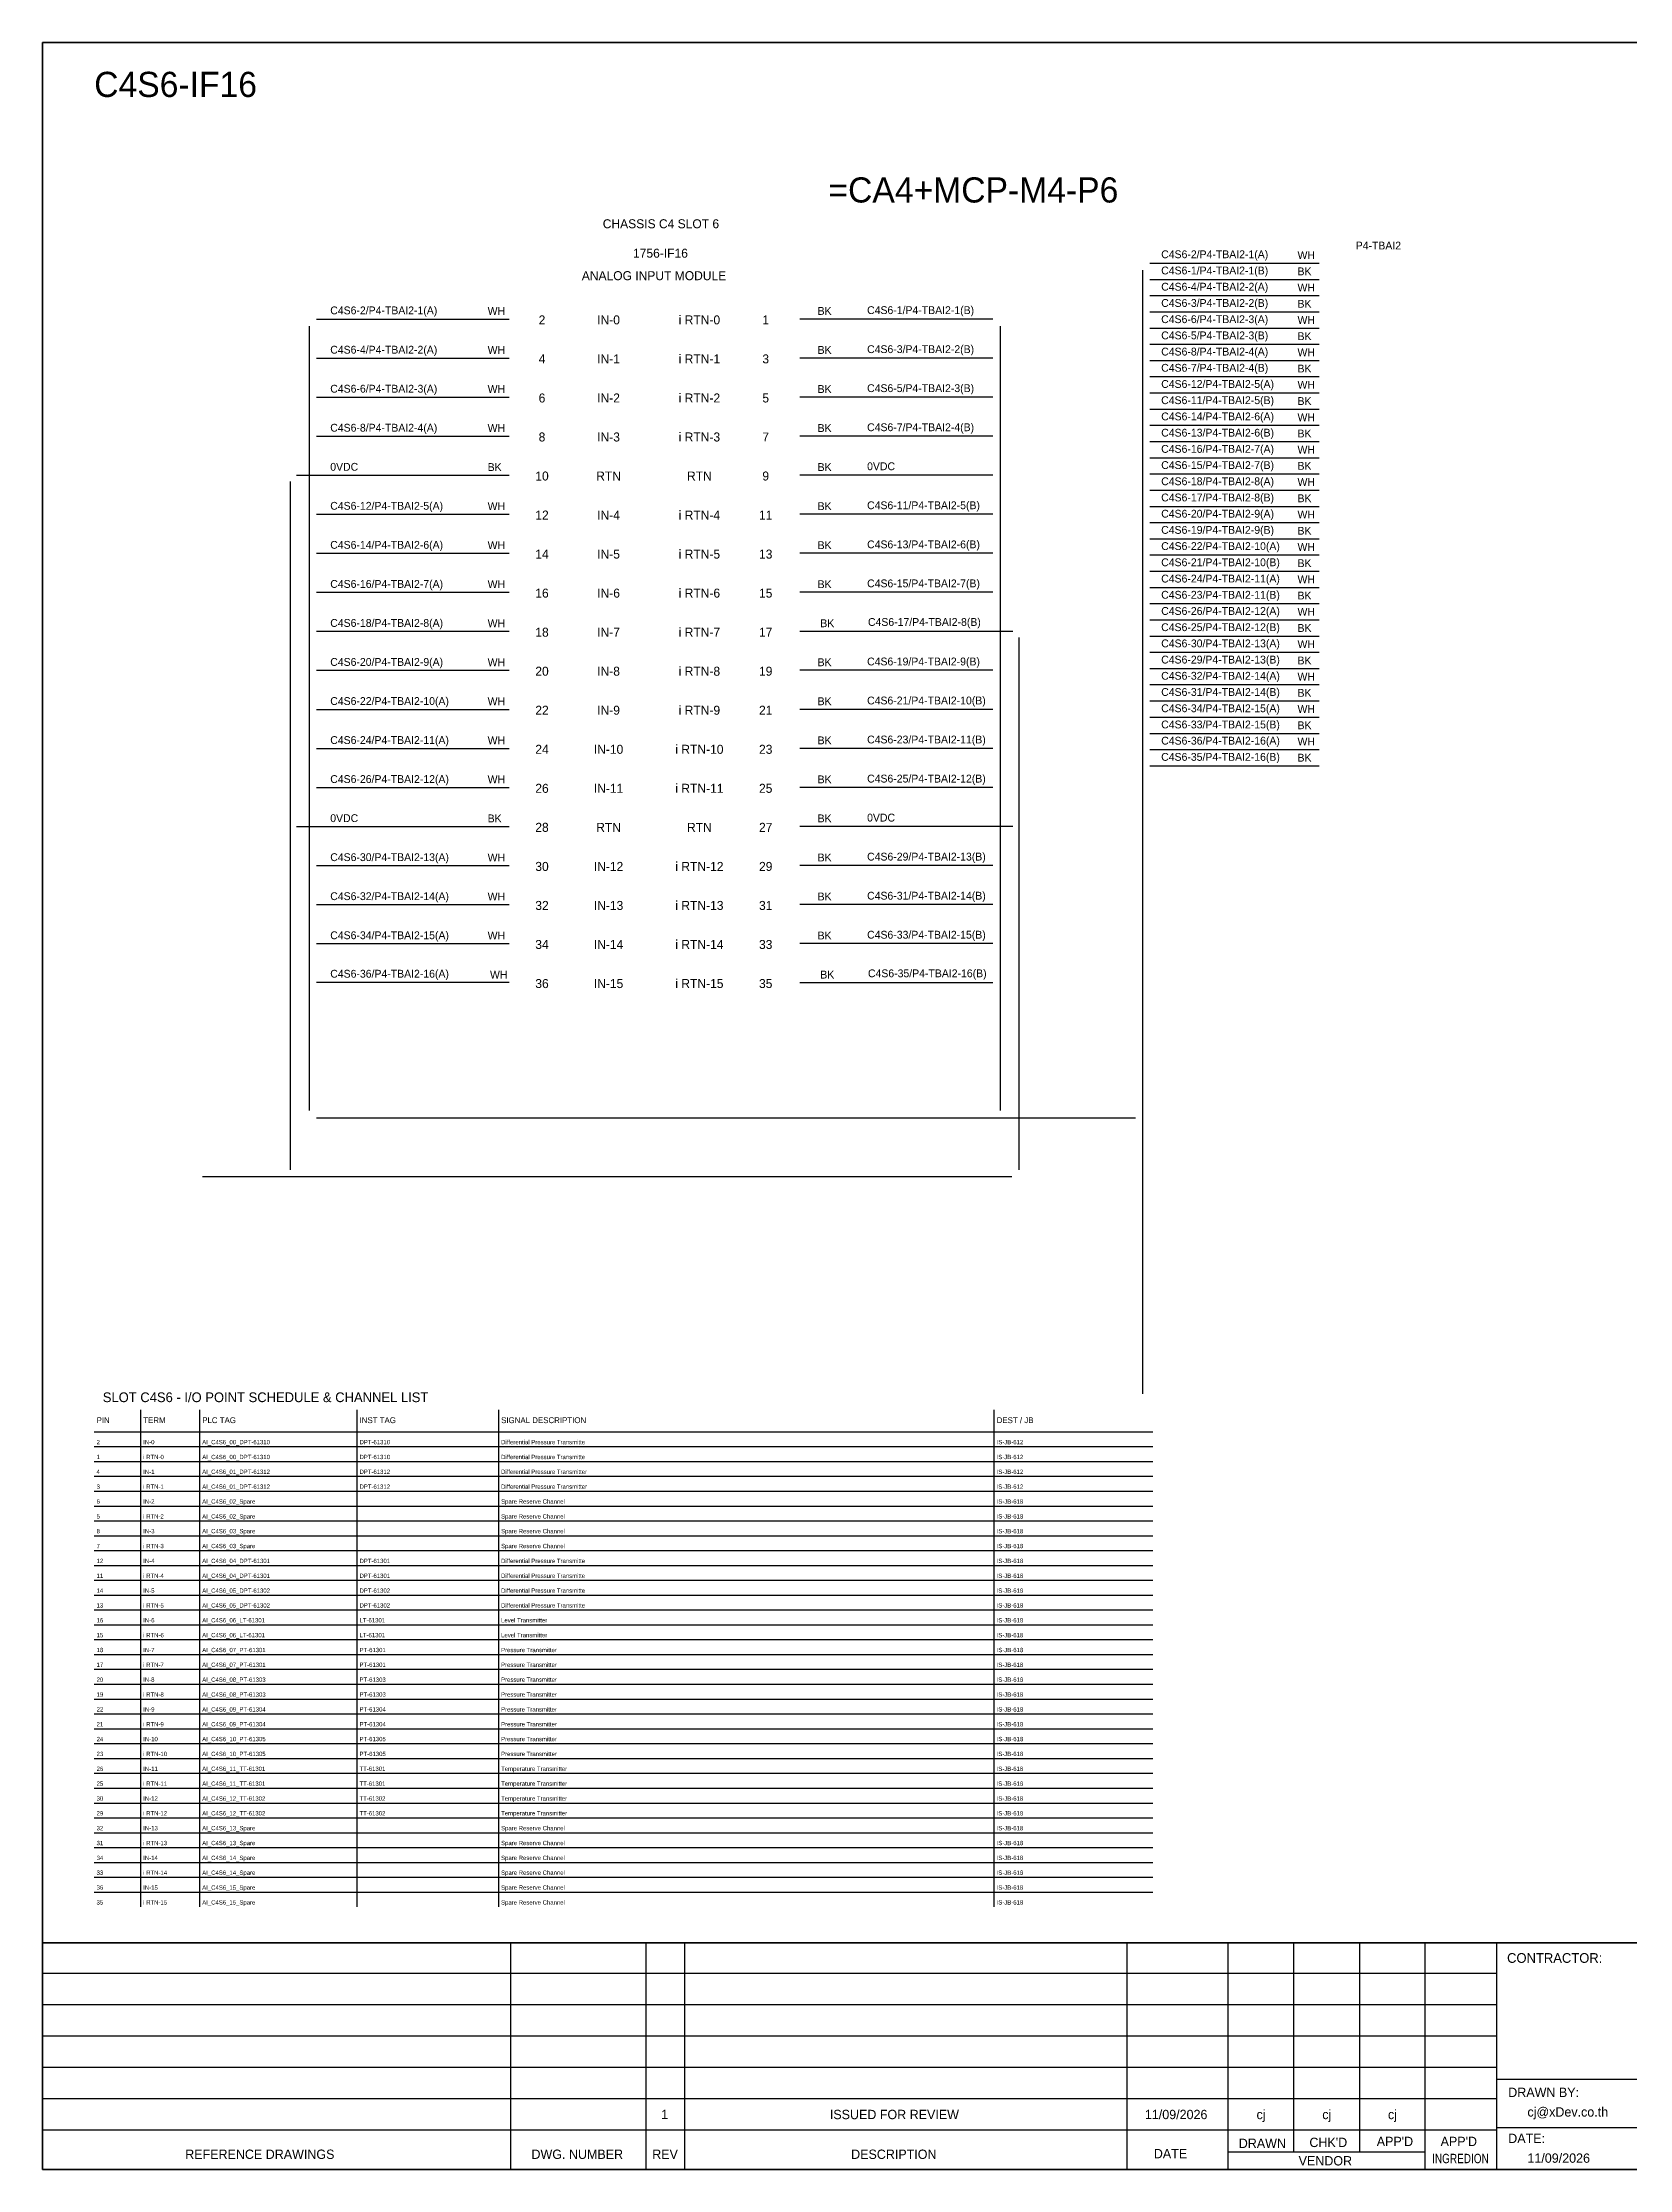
# Model space of a CAD drawing. Header units: metres. Extents: x 0 to 62600, y 0 to 2704.
# Drawn here: x 46126 to 48144, y 0 to 2704 of the extents above; entities that cross this region are included whole.
import ezdxf
from ezdxf.enums import TextEntityAlignment as Align

# ---------------------------------------------------------------- set-up
doc = ezdxf.new("R2010")
doc.units = ezdxf.units.M

msp = doc.modelspace()

# ---------------------------------------------------------------- linework, layer by layer
at = {"ltscale": 25.4}
for p, q in [((47534, 2403.1), (47749.4, 2403.1)), ((47334.5, 2352.7), (47089.2, 2352.7)), ((47534, 2361.9), (47749.4, 2361.9)), ((47334.5, 2303.1), (47089.2, 2303.1)), ((47534, 2320.6), (47749.4, 2320.6)), ((47534, 2279.4), (47749.4, 2279.4)), ((47334.5, 2253.5), (47089.2, 2253.5)), ((47534, 2238.2), (47749.4, 2238.2)), ((47334.5, 2203.8), (47089.2, 2203.8)), ((47534, 2197), (47749.4, 2197)), ((46449.2, 2154.2), (46719.7, 2154.2)), ((47334.5, 2154.2), (47089.2, 2154.2)), ((47534, 2155.7), (47749.4, 2155.7)), ((47534, 2114.5), (47749.4, 2114.5)), ((47334.5, 2104.6), (47089.2, 2104.6)), ((47534, 2073.3), (47749.4, 2073.3)), ((47334.5, 2055), (47089.2, 2055)), ((47534, 2032.1), (47749.4, 2032.1)), ((47334.5, 2005.3), (47089.2, 2005.3)), ((47534, 1990.8), (47749.4, 1990.8)), ((47089.2, 1955.7), (47359.7, 1955.7)), ((47534, 1949.6), (47749.4, 1949.6)), ((47334.5, 1906.1), (47089.2, 1906.1)), ((47534, 1908.4), (47749.4, 1908.4)), ((47534, 1867.2), (47749.4, 1867.2)), ((47334.5, 1856.4), (47089.2, 1856.4)), ((47534, 1825.9), (47749.4, 1825.9)), ((47334.5, 1806.8), (47089.2, 1806.8)), ((47534, 1784.7), (47749.4, 1784.7)), ((47334.5, 1757.2), (47089.2, 1757.2)), ((46449.2, 1707.5), (46719.7, 1707.5)), ((47359.7, 1707.5), (47089.2, 1707.5)), ((47334.5, 1657.9), (47089.2, 1657.9)), ((47334.5, 1608.3), (47089.2, 1608.3)), ((47334.5, 1558.6), (47089.2, 1558.6)), ((47089.2, 1509), (47334.5, 1509))]:
    msp.add_line(p, q, dxfattribs=at)
at = {"color": 7}
for p, q in [((46251.3, 333.8), (46251.3, 965.9)), ((46326.3, 333.8), (46326.3, 965.9)), ((46526.3, 333.8), (46526.3, 965.9)), ((46706.3, 333.8), (46706.3, 965.9)), ((47336.3, 333.8), (47336.3, 965.9)), ((46192, 937.9), (47537.8, 937.9))]:
    msp.add_line(p, q, dxfattribs=at)
at = {"color": 8}
for p, q in [((46192, 919), (47537.8, 919)), ((46192, 900.1), (47537.8, 900.1)), ((46192, 881.3), (47537.8, 881.3)), ((46192, 862.4), (47537.8, 862.4)), ((46192, 843.5), (47537.8, 843.5)), ((46192, 824.6), (47537.8, 824.6)), ((46192, 805.8), (47537.8, 805.8)), ((46192, 786.9), (47537.8, 786.9)), ((46192, 768), (47537.8, 768)), ((46192, 749.1), (47537.8, 749.1)), ((46192, 730.2), (47537.8, 730.2)), ((46192, 711.4), (47537.8, 711.4)), ((46192, 692.5), (47537.8, 692.5)), ((46192, 673.6), (47537.8, 673.6)), ((46192, 654.7), (47537.8, 654.7)), ((46192, 635.9), (47537.8, 635.9)), ((46192, 617), (47537.8, 617)), ((46192, 598.1), (47537.8, 598.1)), ((46192, 579.2), (47537.8, 579.2)), ((46192, 560.3), (47537.8, 560.3)), ((46192, 541.5), (47537.8, 541.5)), ((46192, 522.6), (47537.8, 522.6)), ((46192, 503.7), (47537.8, 503.7)), ((46192, 484.8), (47537.8, 484.8)), ((46192, 465.9), (47537.8, 465.9)), ((46192, 447.1), (47537.8, 447.1)), ((46192, 428.2), (47537.8, 428.2)), ((46192, 409.3), (47537.8, 409.3)), ((46192, 390.4), (47537.8, 390.4)), ((46192, 371.6), (47537.8, 371.6)), ((46192, 352.7), (47537.8, 352.7))]:
    msp.add_line(p, q, dxfattribs=at)
at = {"layer": 'GT_1', "color": 4}
for p, q in [((46721.7, 0), (46721.7, 288.2)), ((46893.6, 0), (46893.6, 288.2)), ((46942.8, 0), (46942.8, 288.2)), ((47505.4, 0), (47505.4, 288.2)), ((47633.7, 0), (47633.7, 288.2)), ((47717.3, 21.8), (47717.3, 288.2)), ((47800.8, 21.8), (47800.8, 288.2)), ((47884.1, 0), (47884.1, 288.2)), ((47975.1, 0), (47975.1, 288.2)), ((47975.1, 249.3), (46126.3, 249.3)), ((47975.1, 209.5), (46126.3, 209.5)), ((47975.1, 169.6), (46126.3, 169.6)), ((47975.1, 129.7), (46126.3, 129.7)), ((48762.1, 114.3), (47975.1, 114.3)), ((47975.1, 89.7), (46126.3, 89.7)), ((47975, 49.8), (46126.3, 49.8)), ((48762.1, 52.9), (47975.1, 52.9)), ((47884.1, 21.8), (47633.7, 21.8))]:
    msp.add_line(p, q, dxfattribs=at)
at = {"layer": 'HELPPOINT', "color": 4, "lineweight": 35}
for p, q in [((46126.3, 0), (46126.3, 2704.2)), ((46126.3, 2704.2), (50019.6, 2704.2)), ((46126.3, 0), (46126.3, 2704.2)), ((46126.3, 2704.2), (50019.6, 2704.2)), ((50019.6, 0), (46126.3, 0)), ((50019.6, 0), (46126.3, 0))]:
    msp.add_line(p, q, dxfattribs=at)
at = {"layer": 'IE-WIRE', "color": 4, "ltscale": 25.4}
for p, q in [((47524.9, 2414.6), (47524.9, 986.1)), ((47534, 2423.7), (47749.4, 2423.7)), ((47534, 2382.5), (47749.4, 2382.5)), ((46474.5, 2352.7), (46719.7, 2352.7)), ((46465.3, 2343.6), (46465.3, 1346.2)), ((47343.6, 2343.6), (47343.6, 1346.2)), ((47534, 2341.2), (47749.4, 2341.2)), ((46474.5, 2303.1), (46719.7, 2303.1)), ((47534, 2300), (47749.4, 2300)), ((46474.5, 2253.5), (46719.7, 2253.5)), ((47534, 2258.8), (47749.4, 2258.8)), ((47534, 2217.6), (47749.4, 2217.6)), ((46474.5, 2203.8), (46719.7, 2203.8)), ((47534, 2176.3), (47749.4, 2176.3)), ((47534, 2135.1), (47749.4, 2135.1)), ((46474.5, 2104.6), (46719.7, 2104.6)), ((47534, 2093.9), (47749.4, 2093.9)), ((46474.5, 2055), (46719.7, 2055)), ((47534, 2052.7), (47749.4, 2052.7)), ((46474.5, 2005.3), (46719.7, 2005.3)), ((47534, 2011.5), (47749.4, 2011.5)), ((46474.5, 1955.7), (46719.7, 1955.7)), ((47534, 1970.2), (47749.4, 1970.2)), ((47534, 1929), (47749.4, 1929)), ((46474.5, 1906.1), (46719.7, 1906.1)), ((47534, 1887.8), (47749.4, 1887.8)), ((46474.5, 1856.4), (46719.7, 1856.4)), ((47534, 1846.6), (47749.4, 1846.6)), ((46474.5, 1806.8), (46719.7, 1806.8)), ((47534, 1805.3), (47749.4, 1805.3)), ((46474.5, 1757.2), (46719.7, 1757.2)), ((46474.5, 1657.9), (46719.7, 1657.9)), ((46474.5, 1608.3), (46719.7, 1608.3)), ((46474.5, 1558.6), (46719.7, 1558.6)), ((46719.7, 1509), (46474.5, 1509))]:
    msp.add_line(p, q, dxfattribs=at)
at = {"layer": 'IE-WIRE', "color": 7, "ltscale": 25.4}
for p, q in [((46441.2, 2146.2), (46441.2, 1270.9)), ((47367.7, 1947.7), (47367.7, 1270.9)), ((47358.8, 1262), (46329.7, 1262))]:
    msp.add_line(p, q, dxfattribs=at)
at = {"layer": 'IE-WIRE', "color": 4}
msp.add_line((46474.4, 1337), (47515.8, 1337), dxfattribs=at)
at = {"layer": 'MEMBER', "color": 4, "lineweight": 35}
msp.add_line((46126.3, 288.2), (50019.6, 288.2), dxfattribs=at)
msp.add_line((46126.3, 288.2), (50019.6, 288.2), dxfattribs=at)

# ---------------------------------------------------------------- texts
at = {"color": 2}
msp.add_text('C4S6-IF16', height=32, dxfattribs=at).set_placement((46192, 2635))
for s, height, p in [('=CA4+MCP-M4-P6', 32, (47309.7, 2516.8)), ('CHASSIS C4 SLOT 6', 11.441, (46912.5, 2473.8)), ('1756-IF16', 11.44, (46911.9, 2436.4)), ('ANALOG INPUT MODULE', 11.441, (46903.7, 2407.8)), ('2', 11.4, (46761.3, 2351.6)), ('IN-0', 11.44, (46845.9, 2351.6)), ('i RTN-0', 11.44, (46961.4, 2351.6)), ('1', 11.4, (47045.7, 2351.6)), ('4', 11.4, (46761.3, 2302)), ('IN-1', 11.44, (46845.9, 2302)), ('i RTN-1', 11.44, (46961.4, 2302)), ('3', 11.4, (47045.7, 2302)), ('6', 11.4, (46761.3, 2252.3)), ('IN-2', 11.44, (46845.9, 2252.3)), ('i RTN-2', 11.44, (46961.4, 2252.3)), ('5', 11.4, (47045.7, 2252.3)), ('8', 11.4, (46761.3, 2202.7)), ('IN-3', 11.44, (46845.9, 2202.7)), ('i RTN-3', 11.44, (46961.4, 2202.7)), ('7', 11.4, (47045.7, 2202.7)), ('10', 11.44, (46761.3, 2153.1)), ('RTN', 11.44, (46845.9, 2153.1)), ('RTN', 11.44, (46961.4, 2153.1)), ('9', 11.4, (47045.7, 2153.1)), ('12', 11.44, (46761.3, 2103.4)), ('i RTN-4', 11.44, (46961.4, 2103.4)), ('IN-4', 11.44, (46845.9, 2103.4)), ('11', 11.44, (47045.7, 2103.4)), ('14', 11.44, (46761.3, 2053.8)), ('IN-5', 11.44, (46845.9, 2053.8)), ('i RTN-5', 11.44, (46961.4, 2053.8)), ('13', 11.44, (47045.7, 2053.8)), ('16', 11.44, (46761.3, 2004.2)), ('IN-6', 11.44, (46845.9, 2004.2)), ('i RTN-6', 11.44, (46961.4, 2004.2)), ('15', 11.44, (47045.7, 2004.2)), ('18', 11.44, (46761.3, 1954.5)), ('IN-7', 11.44, (46845.9, 1954.5)), ('i RTN-7', 11.44, (46961.4, 1954.5)), ('17', 11.44, (47045.7, 1954.5)), ('20', 11.44, (46761.3, 1904.9)), ('IN-8', 11.44, (46845.9, 1904.9)), ('i RTN-8', 11.44, (46961.4, 1904.9)), ('19', 11.44, (47045.7, 1904.9)), ('22', 11.44, (46761.3, 1855.3)), ('IN-9', 11.44, (46845.9, 1855.3)), ('i RTN-9', 11.44, (46961.4, 1855.3)), ('21', 11.44, (47045.7, 1855.3)), ('i RTN-10', 11.44, (46961.4, 1805.6)), ('24', 11.44, (46761.3, 1805.6)), ('IN-10', 11.44, (46845.9, 1805.6)), ('23', 11.44, (47045.7, 1805.6)), ('26', 11.44, (46761.3, 1756)), ('IN-11', 11.44, (46845.9, 1756)), ('i RTN-11', 11.44, (46961.4, 1756)), ('25', 11.44, (47045.7, 1756)), ('28', 11.44, (46761.3, 1706.4)), ('RTN', 11.44, (46845.9, 1706.4)), ('RTN', 11.44, (46961.4, 1706.4)), ('27', 11.44, (47045.7, 1706.4)), ('30', 11.44, (46761.3, 1656.7)), ('IN-12', 11.44, (46845.9, 1656.7)), ('i RTN-12', 11.44, (46961.4, 1656.7)), ('29', 11.44, (47045.7, 1656.7)), ('32', 11.44, (46761.3, 1607.1)), ('IN-13', 11.44, (46845.9, 1607.1)), ('i RTN-13', 11.44, (46961.4, 1607.1)), ('31', 11.44, (47045.7, 1607.1)), ('34', 11.44, (46761.3, 1557.5)), ('IN-14', 11.44, (46845.9, 1557.5)), ('i RTN-14', 11.44, (46961.4, 1557.5)), ('33', 11.44, (47045.7, 1557.5)), ('36', 11.44, (46761.3, 1507.8)), ('IN-15', 11.44, (46845.9, 1507.8)), ('i RTN-15', 11.44, (46961.4, 1507.8)), ('35', 11.44, (47045.7, 1507.8))]:
    msp.add_text(s, height=height, dxfattribs=at).set_placement(p, align=Align.MIDDLE_CENTER)
at = {"color": 4}
for s, height, p in [('C4S6-2/P4-TBAI2-1(A)', 9.949, (47548.5, 2430)), ('WH', 9.95, (47721.8, 2428.9)), ('C4S6-4/P4-TBAI2-2(A)', 9.949, (47548.5, 2388.8)), ('WH', 9.95, (47721.8, 2387.7)), ('C4S6-2/P4-TBAI2-1(A)', 9.949, (46492.1, 2358.7)), ('WH', 9.95, (46692.2, 2358)), ('C4S6-6/P4-TBAI2-3(A)', 9.949, (47548.5, 2347.5)), ('WH', 9.95, (47721.8, 2346.5)), ('C4S6-4/P4-TBAI2-2(A)', 9.949, (46492.1, 2308.7)), ('WH', 9.95, (46692.2, 2308.4)), ('C4S6-8/P4-TBAI2-4(A)', 9.949, (47548.5, 2306.3)), ('WH', 9.95, (47721.8, 2305.3)), ('C4S6-12/P4-TBAI2-5(A)', 9.949, (47548.5, 2265.1)), ('WH', 9.95, (47721.8, 2264.1)), ('C4S6-6/P4-TBAI2-3(A)', 9.949, (46492.1, 2259.1)), ('WH', 9.95, (46692.2, 2258.7)), ('C4S6-8/P4-TBAI2-4(A)', 9.949, (46492.1, 2209.5)), ('WH', 9.95, (46692.2, 2209.1)), ('C4S6-14/P4-TBAI2-6(A)', 9.949, (47548.5, 2223.9)), ('WH', 9.95, (47721.8, 2222.8)), ('C4S6-16/P4-TBAI2-7(A)', 9.949, (47548.5, 2182.6)), ('WH', 9.95, (47721.8, 2181.6)), ('C4S6-18/P4-TBAI2-8(A)', 9.949, (47548.5, 2141.4)), ('WH', 9.95, (47721.8, 2140.4)), ('C4S6-12/P4-TBAI2-5(A)', 9.949, (46492.1, 2110.2)), ('WH', 9.95, (46692.2, 2109.8)), ('C4S6-20/P4-TBAI2-9(A)', 9.949, (47548.5, 2100.2)), ('WH', 9.95, (47721.8, 2099.2)), ('C4S6-14/P4-TBAI2-6(A)', 9.949, (46492.1, 2060.6)), ('WH', 9.95, (46692.2, 2060.2)), ('C4S6-22/P4-TBAI2-10(A)', 9.949, (47548.5, 2059)), ('WH', 9.95, (47721.8, 2057.9)), ('C4S6-24/P4-TBAI2-11(A)', 9.949, (47548.5, 2017.7)), ('C4S6-16/P4-TBAI2-7(A)', 9.949, (46492.1, 2010.9)), ('WH', 9.95, (46692.2, 2010.6)), ('WH', 9.95, (47721.8, 2016.7)), ('C4S6-26/P4-TBAI2-12(A)', 9.949, (47548.5, 1976.5)), ('WH', 9.95, (47721.8, 1975.5)), ('C4S6-18/P4-TBAI2-8(A)', 9.949, (46492.1, 1961.3)), ('WH', 9.95, (46692.2, 1960.9)), ('C4S6-20/P4-TBAI2-9(A)', 9.949, (46492.1, 1911.7)), ('WH', 9.95, (46692.2, 1911.3)), ('C4S6-30/P4-TBAI2-13(A)', 9.949, (47548.5, 1935.3)), ('WH', 9.95, (47721.8, 1934.3)), ('C4S6-32/P4-TBAI2-14(A)', 9.949, (47548.5, 1894.1)), ('WH', 9.95, (47721.8, 1893)), ('C4S6-22/P4-TBAI2-10(A)', 9.949, (46492.1, 1862)), ('WH', 9.95, (46692.2, 1861.7)), ('C4S6-34/P4-TBAI2-15(A)', 9.949, (47548.5, 1852.8)), ('WH', 9.95, (47721.8, 1851.8)), ('C4S6-24/P4-TBAI2-11(A)', 9.949, (46492.1, 1812.4)), ('WH', 9.95, (46692.2, 1812)), ('C4S6-36/P4-TBAI2-16(A)', 9.949, (47548.5, 1811.6)), ('WH', 9.95, (47721.8, 1810.6)), ('C4S6-26/P4-TBAI2-12(A)', 9.949, (46492.1, 1762.8)), ('WH', 9.95, (46692.2, 1762.4)), ('C4S6-30/P4-TBAI2-13(A)', 9.949, (46492.1, 1663.5)), ('WH', 9.95, (46692.2, 1663.1)), ('C4S6-32/P4-TBAI2-14(A)', 9.949, (46492.1, 1613.9)), ('WH', 9.95, (46692.2, 1613.5)), ('C4S6-34/P4-TBAI2-15(A)', 9.949, (46492.1, 1564.2)), ('WH', 9.95, (46692.2, 1563.9)), ('C4S6-36/P4-TBAI2-16(A)', 9.949, (46492.1, 1515.3)), ('WH', 9.95, (46695.2, 1514.2))]:
    msp.add_text(s, height=height, dxfattribs=at).set_placement(p)
msp.add_text('P4-TBAI2', height=9.95, dxfattribs=at).set_placement((47824.6, 2446.1), align=Align.MIDDLE_CENTER)
for s, height, p in [('C4S6-1/P4-TBAI2-1(B)', 9.949, (47548.5, 2409.4)), ('BK', 9.95, (47721.8, 2408.3)), ('BK', 9.95, (47111.7, 2358)), ('C4S6-1/P4-TBAI2-1(B)', 9.949, (47174.6, 2359)), ('C4S6-3/P4-TBAI2-2(B)', 9.949, (47548.5, 2368.1)), ('BK', 9.95, (47721.8, 2367.1)), ('C4S6-5/P4-TBAI2-3(B)', 9.949, (47548.5, 2326.9)), ('BK', 9.95, (47721.8, 2325.9)), ('BK', 9.95, (47111.7, 2308.4)), ('C4S6-3/P4-TBAI2-2(B)', 9.949, (47174.6, 2309.4)), ('C4S6-7/P4-TBAI2-4(B)', 9.949, (47548.5, 2285.7)), ('BK', 9.95, (47721.8, 2284.7)), ('BK', 9.95, (47111.7, 2258.7)), ('C4S6-5/P4-TBAI2-3(B)', 9.949, (47174.6, 2259.8)), ('C4S6-11/P4-TBAI2-5(B)', 9.949, (47548.5, 2244.5)), ('BK', 9.95, (47721.8, 2243.4)), ('BK', 9.95, (47111.7, 2209.1)), ('C4S6-7/P4-TBAI2-4(B)', 9.949, (47174.6, 2210.1)), ('C4S6-13/P4-TBAI2-6(B)', 9.949, (47548.5, 2203.2)), ('BK', 9.95, (47721.8, 2202.2)), ('0VDC', 9.95, (46492.1, 2159.8)), ('BK', 9.95, (46692.2, 2159.5)), ('BK', 9.95, (47111.7, 2159.5)), ('0VDC', 9.95, (47174.6, 2160.5)), ('C4S6-15/P4-TBAI2-7(B)', 9.949, (47548.5, 2162)), ('BK', 9.95, (47721.8, 2161)), ('BK', 9.95, (47111.7, 2109.8)), ('C4S6-11/P4-TBAI2-5(B)', 9.949, (47174.6, 2110.9)), ('C4S6-17/P4-TBAI2-8(B)', 9.949, (47548.5, 2120.8)), ('BK', 9.95, (47721.8, 2119.8)), ('C4S6-19/P4-TBAI2-9(B)', 9.949, (47548.5, 2079.6)), ('BK', 9.95, (47721.8, 2078.5)), ('BK', 9.95, (47111.7, 2060.2)), ('C4S6-13/P4-TBAI2-6(B)', 9.949, (47174.6, 2061.2)), ('C4S6-21/P4-TBAI2-10(B)', 9.949, (47548.5, 2038.4)), ('BK', 9.95, (47721.8, 2037.3)), ('BK', 9.95, (47111.7, 2010.6)), ('C4S6-15/P4-TBAI2-7(B)', 9.949, (47174.6, 2011.6)), ('C4S6-23/P4-TBAI2-11(B)', 9.949, (47548.5, 1997.1)), ('BK', 9.95, (47721.8, 1996.1)), ('BK', 9.95, (47115.1, 1960.9)), ('C4S6-17/P4-TBAI2-8(B)', 9.949, (47175.7, 1962.5)), ('C4S6-25/P4-TBAI2-12(B)', 9.949, (47548.5, 1955.9)), ('BK', 9.95, (47721.8, 1954.9)), ('BK', 9.95, (47111.7, 1911.3)), ('C4S6-19/P4-TBAI2-9(B)', 9.949, (47174.6, 1912.3)), ('C4S6-29/P4-TBAI2-13(B)', 9.949, (47548.5, 1914.7)), ('BK', 9.95, (47721.8, 1913.6)), ('BK', 9.95, (47111.7, 1861.7)), ('C4S6-21/P4-TBAI2-10(B)', 9.949, (47174.6, 1862.7)), ('C4S6-31/P4-TBAI2-14(B)', 9.949, (47548.5, 1873.5)), ('BK', 9.95, (47721.8, 1872.4)), ('C4S6-33/P4-TBAI2-15(B)', 9.949, (47548.5, 1832.2)), ('BK', 9.95, (47721.8, 1831.2)), ('BK', 9.95, (47111.7, 1812)), ('C4S6-23/P4-TBAI2-11(B)', 9.949, (47174.6, 1813.1)), ('C4S6-35/P4-TBAI2-16(B)', 9.949, (47548.5, 1791)), ('BK', 9.95, (47721.8, 1790)), ('BK', 9.95, (47111.7, 1762.4)), ('C4S6-25/P4-TBAI2-12(B)', 9.949, (47174.6, 1763.4)), ('0VDC', 9.95, (46492.1, 1713.1)), ('BK', 9.95, (46692.2, 1712.8)), ('BK', 9.95, (47111.7, 1712.8)), ('0VDC', 9.95, (47174.6, 1713.8)), ('BK', 9.95, (47111.7, 1663.1)), ('C4S6-29/P4-TBAI2-13(B)', 9.949, (47174.6, 1664.2)), ('BK', 9.95, (47111.7, 1613.5)), ('C4S6-31/P4-TBAI2-14(B)', 9.949, (47174.6, 1614.5)), ('BK', 9.95, (47111.7, 1563.9)), ('C4S6-33/P4-TBAI2-15(B)', 9.949, (47174.6, 1564.9)), ('BK', 9.95, (47115.1, 1514.2)), ('C4S6-35/P4-TBAI2-16(B)', 9.949, (47175.7, 1515.8))]:
    msp.add_text(s, height=height).set_placement(p)
at = {"color": 3}
for s, p in [('PIN', (46195, 948.9)), ('TERM', (46254.3, 948.9)), ('PLC TAG', (46329.3, 948.9)), ('INST TAG', (46529.3, 948.9)), ('SIGNAL DESCRIPTION', (46709.3, 948.9)), ('DEST / JB', (47339.3, 948.9))]:
    msp.add_text(s, height=7.5, dxfattribs=at).set_placement(p)
at = {"color": 7}
for s, p in [('2', (46195, 922)), ('IN-0', (46254.3, 922)), ('AI_C4S6_00_DPT-61310', (46329.3, 922)), ('DPT-61310', (46529.3, 922)), ('Differential Pressure Transmitte', (46709.3, 922)), ('IS-JB-612', (47339.3, 922)), ('1', (46195, 903.1)), ('i RTN-0', (46254.3, 903.1)), ('AI_C4S6_00_DPT-61310', (46329.3, 903.1)), ('DPT-61310', (46529.3, 903.1)), ('Differential Pressure Transmitte', (46709.3, 903.1)), ('IS-JB-612', (47339.3, 903.1)), ('4', (46195, 884.3)), ('3', (46195, 865.4)), ('i RTN-1', (46254.3, 865.4)), ('IN-1', (46254.3, 884.3)), ('AI_C4S6_01_DPT-61312', (46329.3, 884.3)), ('AI_C4S6_01_DPT-61312', (46329.3, 865.4)), ('DPT-61312', (46529.3, 884.3)), ('DPT-61312', (46529.3, 865.4)), ('Differential Pressure Transmitter', (46709.3, 884.3)), ('Differential Pressure Transmitter', (46709.3, 865.4)), ('IS-JB-612', (47339.3, 884.3)), ('IS-JB-612', (47339.3, 865.4)), ('6', (46195, 846.5)), ('IN-2', (46254.3, 846.5)), ('AI_C4S6_02_Spare', (46329.3, 846.5)), ('Spare Reserve Channel', (46709.3, 846.5)), ('IS-JB-618', (47339.3, 846.5)), ('5', (46195, 827.6)), ('8', (46195, 808.8)), ('i RTN-2', (46254.3, 827.6)), ('IN-3', (46254.3, 808.8)), ('AI_C4S6_02_Spare', (46329.3, 827.6)), ('AI_C4S6_03_Spare', (46329.3, 808.8)), ('Spare Reserve Channel', (46709.3, 827.6)), ('Spare Reserve Channel', (46709.3, 808.8)), ('IS-JB-618', (47339.3, 827.6)), ('IS-JB-618', (47339.3, 808.8)), ('7', (46195, 789.9)), ('i RTN-3', (46254.3, 789.9)), ('AI_C4S6_03_Spare', (46329.3, 789.9)), ('Spare Reserve Channel', (46709.3, 789.9)), ('IS-JB-618', (47339.3, 789.9)), ('12', (46195, 771)), ('11', (46195, 752.1)), ('i RTN-4', (46254.3, 752.1)), ('IN-4', (46254.3, 771)), ('AI_C4S6_04_DPT-61301', (46329.3, 771)), ('AI_C4S6_04_DPT-61301', (46329.3, 752.1)), ('DPT-61301', (46529.3, 771)), ('DPT-61301', (46529.3, 752.1)), ('Differential Pressure Transmitte', (46709.3, 771)), ('Differential Pressure Transmitte', (46709.3, 752.1)), ('IS-JB-618', (47339.3, 771)), ('IS-JB-618', (47339.3, 752.1)), ('14', (46195, 733.2)), ('IN-5', (46254.3, 733.2)), ('AI_C4S6_05_DPT-61302', (46329.3, 733.2)), ('DPT-61302', (46529.3, 733.2)), ('Differential Pressure Transmitte', (46709.3, 733.2)), ('IS-JB-618', (47339.3, 733.2)), ('13', (46195, 714.4)), ('i RTN-5', (46254.3, 714.4)), ('AI_C4S6_05_DPT-61302', (46329.3, 714.4)), ('DPT-61302', (46529.3, 714.4)), ('Differential Pressure Transmitte', (46709.3, 714.4)), ('IS-JB-618', (47339.3, 714.4)), ('16', (46195, 695.5)), ('15', (46195, 676.6)), ('i RTN-6', (46254.3, 676.6)), ('IN-6', (46254.3, 695.5)), ('AI_C4S6_06_LT-61301', (46329.3, 695.5)), ('AI_C4S6_06_LT-61301', (46329.3, 676.6)), ('LT-61301', (46529.3, 695.5)), ('LT-61301', (46529.3, 676.6)), ('Level Transmitter', (46709.3, 695.5)), ('Level Transmitter', (46709.3, 676.6)), ('IS-JB-618', (47339.3, 695.5)), ('IS-JB-618', (47339.3, 676.6)), ('18', (46195, 657.7)), ('IN-7', (46254.3, 657.7)), ('AI_C4S6_07_PT-61301', (46329.3, 657.7)), ('PT-61301', (46529.3, 657.7)), ('Pressure Transmitter', (46709.3, 657.7)), ('IS-JB-618', (47339.3, 657.7)), ('20', (46195, 620)), ('17', (46195, 638.9)), ('i RTN-7', (46254.3, 638.9)), ('IN-8', (46254.3, 620)), ('AI_C4S6_07_PT-61301', (46329.3, 638.9)), ('AI_C4S6_08_PT-61303', (46329.3, 620)), ('PT-61301', (46529.3, 638.9)), ('PT-61303', (46529.3, 620)), ('Pressure Transmitter', (46709.3, 638.9)), ('Pressure Transmitter', (46709.3, 620)), ('IS-JB-618', (47339.3, 638.9)), ('IS-JB-618', (47339.3, 620)), ('19', (46195, 601.1)), ('i RTN-8', (46254.3, 601.1)), ('AI_C4S6_08_PT-61303', (46329.3, 601.1)), ('PT-61303', (46529.3, 601.1)), ('Pressure Transmitter', (46709.3, 601.1)), ('IS-JB-618', (47339.3, 601.1)), ('22', (46195, 582.2)), ('21', (46195, 563.3)), ('i RTN-9', (46254.3, 563.3)), ('IN-9', (46254.3, 582.2)), ('AI_C4S6_09_PT-61304', (46329.3, 582.2)), ('AI_C4S6_09_PT-61304', (46329.3, 563.3)), ('PT-61304', (46529.3, 582.2)), ('PT-61304', (46529.3, 563.3)), ('Pressure Transmitter', (46709.3, 582.2)), ('Pressure Transmitter', (46709.3, 563.3)), ('IS-JB-618', (47339.3, 582.2)), ('IS-JB-618', (47339.3, 563.3)), ('24', (46195, 544.5)), ('IN-10', (46254.3, 544.5)), ('AI_C4S6_10_PT-61305', (46329.3, 544.5)), ('PT-61305', (46529.3, 544.5)), ('Pressure Transmitter', (46709.3, 544.5)), ('IS-JB-618', (47339.3, 544.5)), ('23', (46195, 525.6)), ('i RTN-10', (46254.3, 525.6)), ('AI_C4S6_10_PT-61305', (46329.3, 525.6)), ('PT-61305', (46529.3, 525.6)), ('Pressure Transmitter', (46709.3, 525.6)), ('IS-JB-618', (47339.3, 525.6)), ('26', (46195, 506.7)), ('25', (46195, 487.8)), ('i RTN-11', (46254.3, 487.8)), ('IN-11', (46254.3, 506.7)), ('AI_C4S6_11_TT-61301', (46329.3, 506.7)), ('AI_C4S6_11_TT-61301', (46329.3, 487.8)), ('TT-61301', (46529.3, 506.7)), ('TT-61301', (46529.3, 487.8)), ('Temperature Transmitter', (46709.3, 506.7)), ('Temperature Transmitter', (46709.3, 487.8)), ('IS-JB-618', (47339.3, 506.7)), ('IS-JB-618', (47339.3, 487.8)), ('30', (46195, 468.9)), ('IN-12', (46254.3, 468.9)), ('AI_C4S6_12_TT-61302', (46329.3, 468.9)), ('TT-61302', (46529.3, 468.9)), ('Temperature Transmitter', (46709.3, 468.9)), ('IS-JB-618', (47339.3, 468.9)), ('32', (46195, 431.2)), ('29', (46195, 450.1)), ('i RTN-12', (46254.3, 450.1)), ('IN-13', (46254.3, 431.2)), ('AI_C4S6_12_TT-61302', (46329.3, 450.1)), ('AI_C4S6_13_Spare', (46329.3, 431.2)), ('TT-61302', (46529.3, 450.1)), ('Temperature Transmitter', (46709.3, 450.1)), ('Spare Reserve Channel', (46709.3, 431.2)), ('IS-JB-618', (47339.3, 450.1)), ('IS-JB-618', (47339.3, 431.2)), ('31', (46195, 412.3)), ('i RTN-13', (46254.3, 412.3)), ('AI_C4S6_13_Spare', (46329.3, 412.3)), ('Spare Reserve Channel', (46709.3, 412.3)), ('IS-JB-618', (47339.3, 412.3)), ('34', (46195, 393.4)), ('33', (46195, 374.6)), ('i RTN-14', (46254.3, 374.6)), ('IN-14', (46254.3, 393.4)), ('AI_C4S6_14_Spare', (46329.3, 393.4)), ('AI_C4S6_14_Spare', (46329.3, 374.6)), ('Spare Reserve Channel', (46709.3, 393.4)), ('Spare Reserve Channel', (46709.3, 374.6)), ('IS-JB-618', (47339.3, 393.4)), ('IS-JB-618', (47339.3, 374.6)), ('36', (46195, 355.7)), ('IN-15', (46254.3, 355.7)), ('AI_C4S6_15_Spare', (46329.3, 355.7)), ('Spare Reserve Channel', (46709.3, 355.7)), ('IS-JB-618', (47339.3, 355.7)), ('35', (46195, 336.8)), ('i RTN-15', (46254.3, 336.8)), ('AI_C4S6_15_Spare', (46329.3, 336.8)), ('Spare Reserve Channel', (46709.3, 336.8)), ('IS-JB-618', (47339.3, 336.8))]:
    msp.add_text(s, height=5.5, dxfattribs=at).set_placement(p)
at = {"layer": 'MEMBER', "color": 4, "ltscale": 0.8}
for s, height, p in [('SLOT C4S6 - I/O POINT SCHEDULE & CHANNEL LIST', 12.35, (46202.9, 975.6)), ('CONTRACTOR:', 12.35, (47988.2, 262.7)), ('DRAWN BY:', 11.88, (47989.7, 92.1)), ('cj@xDev.co.th', 11.875, (48014.1, 67.2)), ('DRAWN', 11.88, (47647.1, 27.3)), ("CHK'D", 11.88, (47736.9, 28.5)), ("APP'D", 11.88, (47822.5, 29.7)), ("APP'D", 11.88, (47903.7, 29.7)), ('DATE:', 11.88, (47989.7, 33.6)), ('REFERENCE DRAWINGS', 11.875, (46307.7, 13.4)), ('DWG. NUMBER', 11.875, (46747.9, 13.4)), ('REV', 11.88, (46901.4, 13.4)), ('DESCRIPTION', 11.875, (47154.3, 13.4)), ('DATE', 11.88, (47539.1, 14.2)), ('VENDOR', 11.88, (47723.2, 5.1)), ('11/09/2026', 11.88, (48014.1, 8.5))]:
    msp.add_text(s, height=height, dxfattribs=at).set_placement(p)
for s, height, p in [('1', 11.9, (46917.2, 69.9)), ('ISSUED FOR REVIEW', 11.875, (47209.3, 69.9)), ('11/09/2026', 11.88, (47567.5, 69.9)), ('cj', 11.88, (47675.4, 69.9)), ('cj', 11.88, (47759, 69.9)), ('cj', 11.88, (47842.5, 69.9))]:
    msp.add_text(s, height=height, dxfattribs=at).set_placement(p, align=Align.MIDDLE_CENTER)
at = {"layer": 'MEMBER', "color": 4, "ltscale": 0.8, "width": 0.8}
msp.add_text('INGREDION', height=11.88, dxfattribs=at).set_placement((47892.9, 8))

doc.saveas('drawing.dxf')
